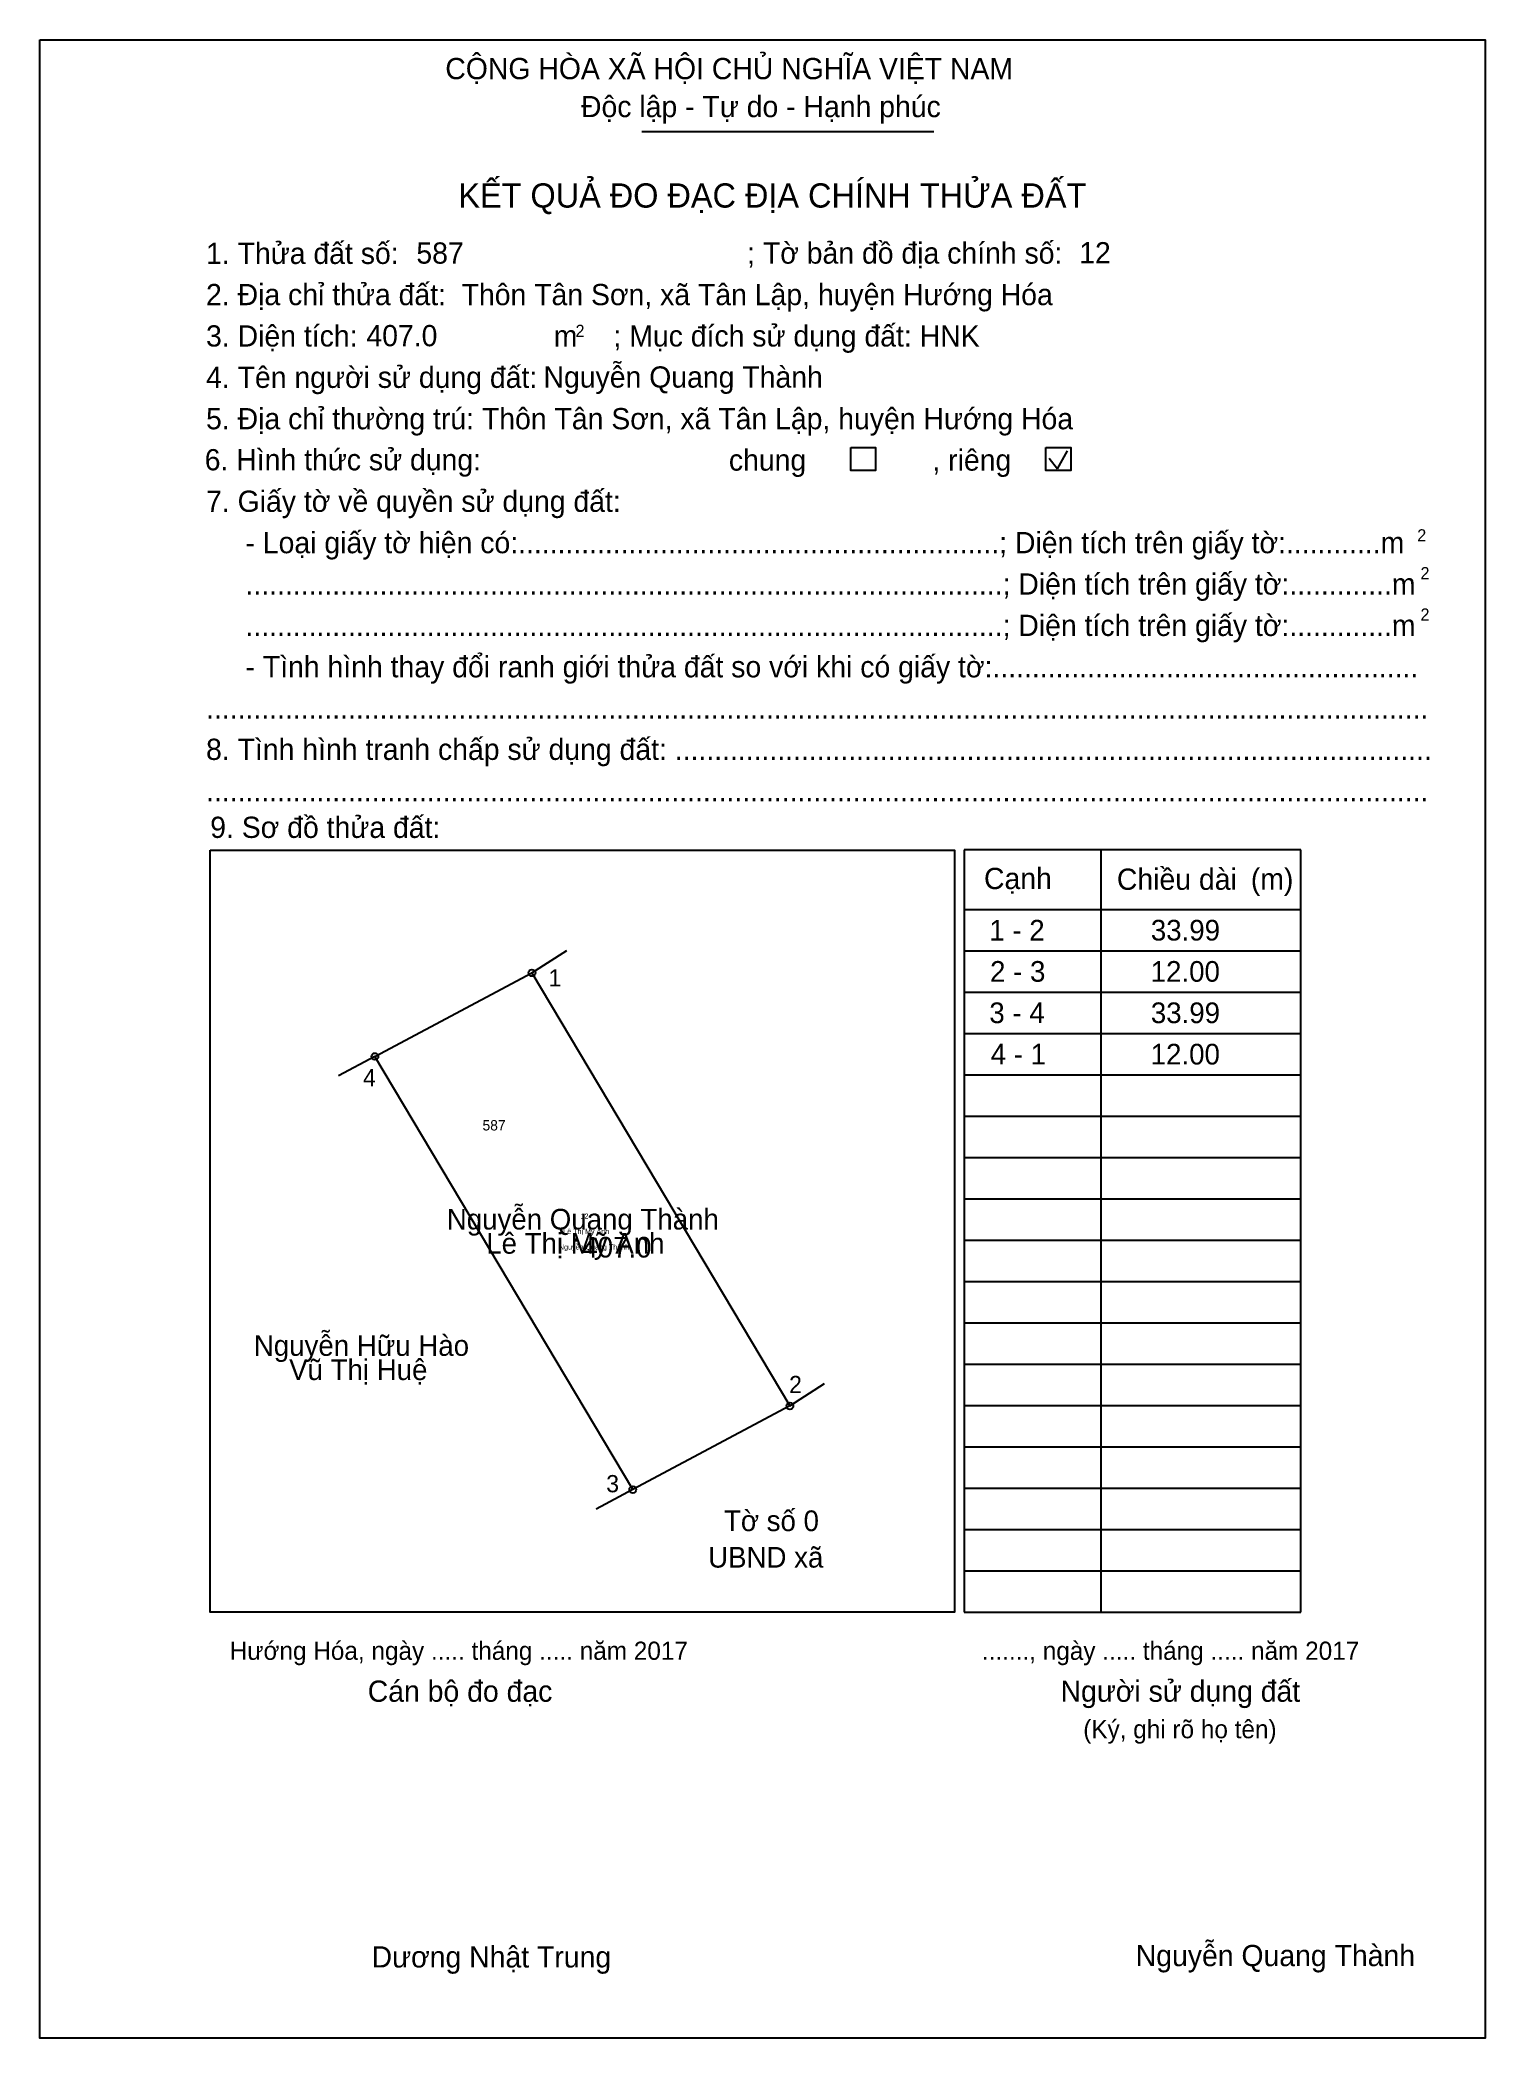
# Model space of a CAD drawing. Extents: x 548235 to 548333, y 1837751 to 1837886.
import ezdxf

# ---------------------------------------------------------------- set-up
doc = ezdxf.new("R2010")
doc.units = 0
for name, color, linetype in [('Level 1', 7, 'Continuous'), ('Level 10', 7, 'Continuous'), ('Level 11', 7, 'Continuous'), ('Level 13', 7, 'Continuous'), ('Level 15', 7, 'Continuous'), ('Level 18', 7, 'Continuous'), ('Level 2', 7, 'Continuous'), ('Level 21', 7, 'Continuous'), ('Level 27', 7, 'Continuous'), ('Level 36', 7, 'Continuous'), ('Level 48', 7, 'Continuous'), ('Level 50', 7, 'Continuous'), ('Level 52', 7, 'Continuous'), ('Level 6', 7, 'Continuous'), ('Level 9', 7, 'Continuous')]:
    doc.layers.add(name, color=color, linetype=linetype)

msp = doc.modelspace()

# ---------------------------------------------------------------- linework, layer by layer
at = {"layer": 'Level 1'}
for p, q in [((548235.45, 1837885.87), (548235.45, 1837885.87)), ((548276.02, 1837879.69), (548295.72, 1837879.69)), ((548303.5, 1837857.66), (548304.06, 1837856.94)), ((548304.06, 1837856.94), (548304.73, 1837858.15)), ((548246.93, 1837831.22), (548246.93, 1837831.22)), ((548320.46, 1837831.24), (548297.76, 1837831.24)), ((548297.76, 1837831.24), (548297.76, 1837779.83)), ((548306.98, 1837831.24), (548306.98, 1837779.83)), ((548320.46, 1837779.83), (548320.46, 1837831.24)), ((548297.76, 1837827.22), (548313.36, 1837827.22)), ((548313.36, 1837827.22), (548320.46, 1837827.22)), ((548297.76, 1837824.44), (548313.36, 1837824.44)), ((548313.36, 1837824.44), (548320.46, 1837824.44)), ((548297.76, 1837821.65), (548313.36, 1837821.65)), ((548313.36, 1837821.65), (548320.46, 1837821.65)), ((548297.76, 1837818.86), (548313.36, 1837818.86)), ((548313.36, 1837818.86), (548320.46, 1837818.86)), ((548297.76, 1837816.07), (548313.36, 1837816.07)), ((548313.36, 1837816.07), (548320.46, 1837816.07)), ((548297.76, 1837813.28), (548313.36, 1837813.28)), ((548313.36, 1837813.28), (548320.46, 1837813.28)), ((548297.76, 1837810.5), (548313.36, 1837810.5)), ((548313.36, 1837810.5), (548320.46, 1837810.5)), ((548297.76, 1837807.71), (548313.36, 1837807.71)), ((548313.36, 1837807.71), (548320.46, 1837807.71)), ((548297.76, 1837804.92), (548313.36, 1837804.92)), ((548313.36, 1837804.92), (548320.46, 1837804.92)), ((548297.76, 1837802.13), (548313.36, 1837802.13)), ((548313.36, 1837802.13), (548320.46, 1837802.13)), ((548297.76, 1837799.34), (548313.36, 1837799.34)), ((548313.36, 1837799.34), (548320.46, 1837799.34)), ((548297.76, 1837796.56), (548313.36, 1837796.56)), ((548313.36, 1837796.56), (548320.46, 1837796.56)), ((548297.76, 1837793.77), (548313.36, 1837793.77)), ((548313.36, 1837793.77), (548320.46, 1837793.77)), ((548297.76, 1837790.98), (548313.36, 1837790.98)), ((548313.36, 1837790.98), (548320.46, 1837790.98)), ((548297.76, 1837788.19), (548313.36, 1837788.19)), ((548313.36, 1837788.19), (548320.46, 1837788.19)), ((548297.76, 1837785.4), (548313.36, 1837785.4)), ((548313.36, 1837785.4), (548320.46, 1837785.4)), ((548297.76, 1837782.62), (548313.36, 1837782.62)), ((548313.36, 1837782.62), (548320.46, 1837782.62)), ((548297.11, 1837779.83), (548297.11, 1837779.83)), ((548297.76, 1837779.83), (548320.46, 1837779.83)), ((548320.46, 1837779.83), (548320.46, 1837780.33)), ((548332.88, 1837751.11), (548332.88, 1837751.11))]:
    msp.add_line(p, q, dxfattribs=at)
msp.add_lwpolyline([(548246.93, 1837831.22), (548297.11, 1837831.22), (548297.11, 1837779.83), (548246.93, 1837779.83)], close=True, dxfattribs=at)
at = {"layer": 'Level 10'}
msp.add_lwpolyline([(548275.42, 1837788.1), (548258.03, 1837817.31), (548268.62, 1837822.95), (548286.01, 1837793.74)], close=True, dxfattribs=at)
at = {"layer": 'Level 11'}
for centre in [(548268.62, 1837822.95), (548258.03, 1837817.31), (548286.01, 1837793.74), (548275.42, 1837788.1), (548275.42, 1837788.1)]:
    msp.add_circle(centre, 0.232, dxfattribs=at)
at = {"layer": 'Level 2'}
msp.add_lwpolyline([(548235.45, 1837885.87), (548332.88, 1837885.87), (548332.88, 1837751.11), (548235.45, 1837751.11)], close=True, dxfattribs=at)
at = {"layer": 'Level 27'}
for p, q in [((548268.62, 1837822.95), (548270.97, 1837824.45)), ((548258.03, 1837817.31), (548255.57, 1837816)), ((548286.01, 1837793.74), (548288.35, 1837795.25)), ((548275.42, 1837788.1), (548272.96, 1837786.79))]:
    msp.add_line(p, q, dxfattribs=at)
at = {"layer": 'Level 50'}
for points in [[(548290.12, 1837858.38), (548291.79, 1837858.38), (548291.79, 1837856.82), (548290.12, 1837856.82)], [(548303.28, 1837858.38), (548304.96, 1837858.38), (548304.96, 1837856.82), (548303.28, 1837856.82)]]:
    msp.add_lwpolyline(points, close=True, dxfattribs=at)

# ---------------------------------------------------------------- texts
at = {"layer": 'Level 1'}
for s, height, p in [('CỘNG HÒA XÃ HỘI CHỦ NGHĨA VIỆT NAM', 1.4311, (548262.78, 1837883.22)), ('Độc lập - Tự do - Hạnh phúc', 1.4311, (548271.93, 1837880.66)), ('KẾT QUẢ ĐO ĐẠC ĐỊA CHÍNH THỬA ĐẤT', 1.6357, (548263.66, 1837874.56)), ('1. Thửa đất số:', 1.4311, (548246.65, 1837870.76)), ('; Tờ bản đồ địa chính số:', 1.4311, (548283.13, 1837870.78)), ('2. Địa chỉ thửa đất:', 1.4311, (548246.65, 1837867.98)), ('3. Diện tích:', 1.4311, (548246.65, 1837865.19)), ('m', 1.43, (548270.09, 1837865.19)), ('2', 0.818, (548271.56, 1837865.84)), ('; Mục đích sử dụng đất: HNK', 1.4312, (548274.12, 1837865.19)), ('4. Tên người sử dụng đất:', 1.4311, (548246.65, 1837862.4)), ('5. Địa chỉ thường trú: Thôn Tân Sơn, xã Tân Lập, huyện Hướng Hóa', 1.4312, (548246.65, 1837859.61)), ('chung                , riêng', 1.4311, (548281.9, 1837856.82)), ('7. Giấy tờ về quyền sử dụng đất:', 1.4311, (548246.65, 1837854.04)), ('     - Loại giấy tờ hiện có:.............................................................; Diện tích trên giấy tờ:............m', 1.43109, (548246.65, 1837851.25)), ('2', 0.818, (548328.31, 1837852.05)), ('     ................................................................................................; Diện tích trên giấy tờ:.............m', 1.43109, (548246.65, 1837848.46)), ('2', 0.818, (548328.53, 1837849.5)), ('     ................................................................................................; Diện tích trên giấy tờ:.............m', 1.43109, (548246.65, 1837845.67)), ('2', 0.818, (548328.53, 1837846.71)), ('     - Tình hình thay đổi ranh giới thửa đất so với khi có giấy tờ:......................................................', 1.43109, (548246.65, 1837842.88)), ('...........................................................................................................................................................', 1.43109, (548246.65, 1837840.1)), ('8. Tình hình tranh chấp sử dụng đất: ................................................................................................', 1.43109, (548246.65, 1837837.31)), ('...........................................................................................................................................................', 1.43109, (548246.65, 1837834.52)), ('9. Sơ đồ thửa đất:', 1.4311, (548246.93, 1837832.05)), ('Cạnh', 1.431, (548299.1, 1837828.6)), ('Chiều dài', 1.431, (548308.06, 1837828.55)), ('(m)', 1.431, (548317.09, 1837828.57)), ('Hướng Hóa, ngày ..... tháng ..... năm 2017', 1.2267, (548248.24, 1837776.62)), ('......., ngày ..... tháng ..... năm 2017', 1.2267, (548298.96, 1837776.62)), ('Cán bộ đo đạc', 1.4312, (548257.55, 1837773.79)), ('Người sử dụng đất', 1.4311, (548304.26, 1837773.79)), ('(Ký, ghi rõ họ tên)', 1.2267, (548305.79, 1837771.33)), ('Dương Nhật Trung', 1.4312, (548257.81, 1837755.87))]:
    msp.add_text(s, height=height, dxfattribs=at).set_placement(p)
at = {"layer": 'Level 13'}
for s, height, p in [('Nguyễn Quang Thành', 1.394, (548262.88, 1837805.64)), ('Lê Thị Mỹ Anh', 1.394, (548265.54, 1837804.01)), ('.', 1.39, (548271.37, 1837804.82)), ('407.0', 1.394, (548272.02, 1837803.75)), ('Nguyễn Quang Thành', 0.3485, (548270.44, 1837804.29))]:
    msp.add_text(s, height=height, dxfattribs=at).set_placement(p)
at = {"layer": 'Level 15'}
msp.add_text('Lê Thị Mỹ Anh', height=0.3485, dxfattribs=at).set_placement((548270.73, 1837805.34))
at = {"layer": 'Level 18'}
msp.add_text('12', height=0.348, dxfattribs=at).set_placement((548271.9, 1837806.37))
at = {"layer": 'Level 21'}
msp.add_text('587', height=0.697, dxfattribs=at).set_placement((548265.29, 1837812.32))
at = {"layer": 'Level 36'}
for s, p in [('Nguyễn Hữu Hào', (548249.87, 1837797.12)), ('Vũ Thị Huệ', (548252.25, 1837795.49)), ('Tờ số 0', (548281.57, 1837785.3)), ('UBND xã', (548280.5, 1837782.84))]:
    msp.add_text(s, height=1.394, dxfattribs=at).set_placement(p)
at = {"layer": 'Level 48'}
msp.add_text('6. Hình thức sử dụng:', height=1.4312, dxfattribs=at).set_placement((548246.56, 1837856.84))
at = {"layer": 'Level 52'}
for s, p in [('1 - 2', (548299.46, 1837825.13)), ('33.99', (548310.35, 1837825.13)), ('2 - 3', (548299.51, 1837822.35)), ('12.00', (548310.34, 1837822.35)), ('3 - 4', (548299.46, 1837819.56)), ('33.99', (548310.35, 1837819.56)), ('4 - 1', (548299.55, 1837816.77)), ('12.00', (548310.34, 1837816.77))]:
    msp.add_text(s, height=1.394, dxfattribs=at).set_placement(p)
at = {"layer": 'Level 6'}
for s, height, p in [('587', 1.431, (548260.83, 1837870.78)), ('12', 1.431, (548305.52, 1837870.8)), ('Thôn Tân Sơn, xã Tân Lập, huyện Hướng Hóa', 1.4312, (548263.88, 1837867.98)), ('407.0', 1.431, (548257.46, 1837865.21)), ('Nguyễn Quang Thành', 1.4312, (548269.4, 1837862.42)), ('Nguyễn Quang Thành', 1.4312, (548309.33, 1837755.96))]:
    msp.add_text(s, height=height, dxfattribs=at).set_placement(p)
at = {"layer": 'Level 9'}
for s, p in [('1', (548269.74, 1837822.03)), ('4', (548257.23, 1837815.3)), ('2', (548285.96, 1837794.61)), ('3', (548273.63, 1837787.92))]:
    msp.add_text(s, height=1.16, dxfattribs=at).set_placement(p)

doc.saveas('drawing.dxf')
